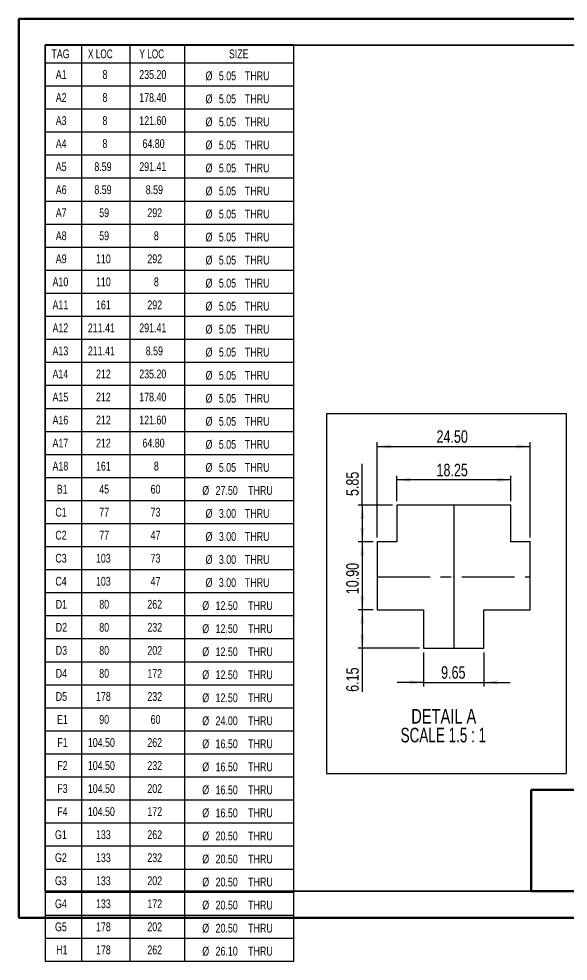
# Model space of a CAD drawing. Header units: millimetres. Extents: x 0 to 279, y -10 to 216.
# Drawn here: x 0 to 132, y -10.4 to 215.9 of the extents above; entities that cross this region are included whole.
import ezdxf

# ---------------------------------------------------------------- set-up
doc = ezdxf.new("R2010")
doc.units = ezdxf.units.MM
doc.header["$PDSIZE"] = -1
doc.linetypes.add('CENTERX2', pattern=[20.32, 12.7, -2.54, 2.54, -2.54])
for name, color, linetype in [('DIM', 1, 'Continuous'), ('PAGE_BORDER', 7, 'Continuous'), ('TITLE_BLOCK_BORDER', 7, 'Continuous'), ('TITLE_BLOCK_TEXT', 8, 'Continuous')]:
    doc.layers.add(name, color=color, linetype=linetype)
doc.styles.add('SLDTEXTSTYLE0', font='TXT', dxfattribs={"width": 0.75})
doc.styles.add('SLDTEXTSTYLE2', font='TXT', dxfattribs={"width": 0.7})
doc.styles.add('SLDTEXTSTYLE4', font='TXT', dxfattribs={"width": 0.692308})
doc.dimstyles.new('SLDDIMSTYLE3', dxfattribs={"dimtxt": 3, "dimasz": 3.302, "dimexe": 0, "dimexo": 0.0625, "dimgap": 0.75, "dimtad": 1, "dimlfac": 0.666667, "dimrnd": 1e-09, "dimzin": 12, "dimdsep": 46, "dimtxsty": 'SLDTEXTSTYLE0', "dimsah": 1, "dimcen": 0.09, "dimadec": 0, "dimazin": 3, "dimtfac": 1, "dimtofl": 0, "dimtmove": 0, "dimatfit": 3, "dimfxl": 0, "dimfrac": 2, "dimtolj": 1, "dimtzin": 12, "dimarcsym": 0})
doc.dimstyles.new('SLDDIMSTYLE4', dxfattribs={"dimtxt": 3, "dimasz": 3.302, "dimexe": 0, "dimexo": 0.0625, "dimgap": 0.75, "dimtad": 1, "dimlfac": 0.666667, "dimrnd": 1e-09, "dimzin": 4, "dimdsep": 46, "dimtxsty": 'SLDTEXTSTYLE0', "dimsah": 1, "dimcen": 0.09, "dimadec": 0, "dimazin": 1, "dimtfac": 1, "dimtofl": 0, "dimtmove": 0, "dimatfit": 3, "dimfxl": 0, "dimfrac": 2, "dimtolj": 1, "dimtzin": 12, "dimarcsym": 0})
doc.dimstyles.new('SLDDIMSTYLE5', dxfattribs={"dimtxt": 3, "dimasz": 3.302, "dimexe": 0, "dimexo": 0.0625, "dimgap": 0.75, "dimtad": 1, "dimlfac": 0.666667, "dimrnd": 1e-09, "dimzin": 12, "dimdsep": 46, "dimtxsty": 'SLDTEXTSTYLE0', "dimsah": 1, "dimcen": 0.09, "dimadec": 0, "dimazin": 3, "dimtfac": 1, "dimtmove": 0, "dimatfit": 0, "dimfxl": 0, "dimfrac": 2, "dimtolj": 1, "dimtzin": 12, "dimarcsym": 0})

# ---------------------------------------------------------------- blocks, each defined once
blk = doc.blocks.new('SW_TABLEANNOTATION_0')
at = {"layer": 'TITLE_BLOCK_BORDER', "color": 0}
for p, q in [((0, 0), (0, -220.07)), ((59.75, 0), (0, 0)), ((8.75, 0), (8.75, -4.3)), ((20.35, 0), (20.35, -4.3)), ((33.44, 0), (33.44, -4.3)), ((59.75, -220.07), (59.75, 0)), ((0, -4.3), (59.75, -4.3)), ((8.75, -4.3), (8.75, -220.07)), ((20.35, -4.3), (20.35, -220.07)), ((33.44, -4.3), (33.44, -220.07)), ((0, -9.83), (59.75, -9.83)), ((0, -15.37), (59.75, -15.37)), ((0, -20.9), (59.75, -20.9)), ((0, -26.43), (59.75, -26.43)), ((0, -31.96), (59.75, -31.96)), ((0, -37.5), (59.75, -37.5)), ((0, -43.03), (59.75, -43.03)), ((0, -48.56), (59.75, -48.56)), ((0, -54.09), (59.75, -54.09)), ((0, -59.62), (59.75, -59.62)), ((0, -65.16), (59.75, -65.16)), ((0, -70.69), (59.75, -70.69)), ((0, -76.22), (59.75, -76.22)), ((0, -81.75), (59.75, -81.75)), ((0, -87.29), (59.75, -87.29)), ((0, -92.82), (59.75, -92.82)), ((0, -98.35), (59.75, -98.35)), ((0, -103.88), (59.75, -103.88)), ((0, -109.42), (59.75, -109.42)), ((0, -114.95), (59.75, -114.95)), ((0, -120.48), (59.75, -120.48)), ((0, -126.01), (59.75, -126.01)), ((0, -131.55), (59.75, -131.55)), ((0, -137.08), (59.75, -137.08)), ((0, -142.61), (59.75, -142.61)), ((0, -148.14), (59.75, -148.14)), ((0, -153.68), (59.75, -153.68)), ((0, -159.21), (59.75, -159.21)), ((0, -164.74), (59.75, -164.74)), ((0, -170.27), (59.75, -170.27)), ((0, -175.81), (59.75, -175.81)), ((0, -181.34), (59.75, -181.34)), ((0, -186.87), (59.75, -186.87)), ((0, -192.4), (59.75, -192.4)), ((0, -197.94), (59.75, -197.94)), ((0, -203.47), (59.75, -203.47)), ((0, -209), (59.75, -209)), ((0, -214.53), (59.75, -214.53)), ((0, -220.07), (59.75, -220.07))]:
    blk.add_line(p, q, dxfattribs=at)
at = {"layer": 'TITLE_BLOCK_BORDER', "color": 0, "attachment_point": 1}
for s, insert, char_height, style in [('TAG', (1.5, -1.09), 2.117, 'SLDTEXTSTYLE0'), ('X LOC', (10.28, -1.09), 2.117, 'SLDTEXTSTYLE2'), ('Y LOC', (22.64, -1.09), 2.117, 'SLDTEXTSTYLE2'), ('SIZE', (44.14, -1.09), 2.117, 'SLDTEXTSTYLE0'), ('A1', (2.55, -6.05), 2.117, 'SLDTEXTSTYLE0'), ('8', (13.77, -6.05), 2.12, 'SLDTEXTSTYLE0'), ('235.20', (22.6, -6.05), 2.117, 'SLDTEXTSTYLE0'), ('%%c', (38.53, -6.37), 2.117, 'SLDTEXTSTYLE0'), ('5.05', (41.72, -6.37), 2.117, 'SLDTEXTSTYLE0'), ('THRU', (47.99, -6.37), 2.117, 'SLDTEXTSTYLE0'), ('A2', (2.55, -11.59), 2.117, 'SLDTEXTSTYLE0'), ('8', (13.77, -11.59), 2.12, 'SLDTEXTSTYLE0'), ('178.40', (22.6, -11.59), 2.117, 'SLDTEXTSTYLE0'), ('%%c', (38.53, -11.9), 2.117, 'SLDTEXTSTYLE0'), ('5.05', (41.72, -11.9), 2.117, 'SLDTEXTSTYLE0'), ('THRU', (47.99, -11.9), 2.117, 'SLDTEXTSTYLE0'), ('A3', (2.55, -17.12), 2.117, 'SLDTEXTSTYLE0'), ('8', (13.77, -17.12), 2.12, 'SLDTEXTSTYLE0'), ('121.60', (22.6, -17.12), 2.117, 'SLDTEXTSTYLE0'), ('%%c', (38.53, -17.43), 2.117, 'SLDTEXTSTYLE0'), ('5.05', (41.72, -17.43), 2.117, 'SLDTEXTSTYLE0'), ('THRU', (47.99, -17.43), 2.117, 'SLDTEXTSTYLE0'), ('8', (13.77, -22.65), 2.12, 'SLDTEXTSTYLE0'), ('64.80', (23.38, -22.65), 2.117, 'SLDTEXTSTYLE0'), ('A4', (2.55, -22.65), 2.117, 'SLDTEXTSTYLE0'), ('%%c', (38.53, -22.96), 2.117, 'SLDTEXTSTYLE0'), ('5.05', (41.72, -22.96), 2.117, 'SLDTEXTSTYLE0'), ('THRU', (47.99, -22.96), 2.117, 'SLDTEXTSTYLE0'), ('A5', (2.55, -28.18), 2.117, 'SLDTEXTSTYLE0'), ('8.59', (11.82, -28.18), 2.117, 'SLDTEXTSTYLE0'), ('291.41', (22.6, -28.18), 2.117, 'SLDTEXTSTYLE0'), ('%%c', (38.53, -28.5), 2.117, 'SLDTEXTSTYLE0'), ('5.05', (41.72, -28.5), 2.117, 'SLDTEXTSTYLE0'), ('THRU', (47.99, -28.5), 2.117, 'SLDTEXTSTYLE0'), ('A6', (2.55, -33.72), 2.117, 'SLDTEXTSTYLE0'), ('8.59', (11.82, -33.72), 2.117, 'SLDTEXTSTYLE0'), ('8.59', (24.16, -33.72), 2.117, 'SLDTEXTSTYLE0'), ('%%c', (38.53, -34.03), 2.117, 'SLDTEXTSTYLE0'), ('5.05', (41.72, -34.03), 2.117, 'SLDTEXTSTYLE0'), ('THRU', (47.99, -34.03), 2.117, 'SLDTEXTSTYLE0'), ('A7', (2.55, -39.25), 2.117, 'SLDTEXTSTYLE0'), ('59', (12.99, -39.25), 2.117, 'SLDTEXTSTYLE0'), ('292', (24.55, -39.25), 2.117, 'SLDTEXTSTYLE0'), ('%%c', (38.53, -39.56), 2.117, 'SLDTEXTSTYLE0'), ('5.05', (41.72, -39.56), 2.117, 'SLDTEXTSTYLE0'), ('THRU', (47.99, -39.56), 2.117, 'SLDTEXTSTYLE0'), ('A8', (2.55, -44.78), 2.117, 'SLDTEXTSTYLE0'), ('59', (12.99, -44.78), 2.117, 'SLDTEXTSTYLE0'), ('8', (26.11, -44.78), 2.12, 'SLDTEXTSTYLE0'), ('%%c', (38.53, -45.09), 2.117, 'SLDTEXTSTYLE0'), ('5.05', (41.72, -45.09), 2.117, 'SLDTEXTSTYLE0'), ('THRU', (47.99, -45.09), 2.117, 'SLDTEXTSTYLE0'), ('A9', (2.55, -50.31), 2.117, 'SLDTEXTSTYLE0'), ('110', (12.21, -50.31), 2.117, 'SLDTEXTSTYLE0'), ('292', (24.55, -50.31), 2.117, 'SLDTEXTSTYLE0'), ('%%c', (38.53, -50.62), 2.117, 'SLDTEXTSTYLE0'), ('5.05', (41.72, -50.62), 2.117, 'SLDTEXTSTYLE0'), ('THRU', (47.99, -50.62), 2.117, 'SLDTEXTSTYLE0'), ('A10', (1.77, -55.85), 2.117, 'SLDTEXTSTYLE0'), ('110', (12.21, -55.85), 2.117, 'SLDTEXTSTYLE0'), ('8', (26.11, -55.85), 2.12, 'SLDTEXTSTYLE0'), ('%%c', (38.53, -56.16), 2.117, 'SLDTEXTSTYLE0'), ('5.05', (41.72, -56.16), 2.117, 'SLDTEXTSTYLE0'), ('THRU', (47.99, -56.16), 2.117, 'SLDTEXTSTYLE0'), ('A11', (1.77, -61.38), 2.117, 'SLDTEXTSTYLE0'), ('161', (12.21, -61.38), 2.117, 'SLDTEXTSTYLE0'), ('292', (24.55, -61.38), 2.117, 'SLDTEXTSTYLE0'), ('%%c', (38.53, -61.69), 2.117, 'SLDTEXTSTYLE0'), ('5.05', (41.72, -61.69), 2.117, 'SLDTEXTSTYLE0'), ('THRU', (47.99, -61.69), 2.117, 'SLDTEXTSTYLE0'), ('A12', (1.77, -66.91), 2.117, 'SLDTEXTSTYLE0'), ('211.41', (10.25, -66.91), 2.117, 'SLDTEXTSTYLE0'), ('291.41', (22.6, -66.91), 2.117, 'SLDTEXTSTYLE0'), ('%%c', (38.53, -67.22), 2.117, 'SLDTEXTSTYLE0'), ('5.05', (41.72, -67.22), 2.117, 'SLDTEXTSTYLE0'), ('THRU', (47.99, -67.22), 2.117, 'SLDTEXTSTYLE0'), ('A13', (1.77, -72.44), 2.117, 'SLDTEXTSTYLE0'), ('211.41', (10.25, -72.44), 2.117, 'SLDTEXTSTYLE0'), ('8.59', (24.16, -72.44), 2.117, 'SLDTEXTSTYLE0'), ('%%c', (38.53, -72.75), 2.117, 'SLDTEXTSTYLE0'), ('5.05', (41.72, -72.75), 2.117, 'SLDTEXTSTYLE0'), ('THRU', (47.99, -72.75), 2.117, 'SLDTEXTSTYLE0'), ('A14', (1.77, -77.98), 2.117, 'SLDTEXTSTYLE0'), ('212', (12.21, -77.98), 2.117, 'SLDTEXTSTYLE0'), ('235.20', (22.6, -77.98), 2.117, 'SLDTEXTSTYLE0'), ('%%c', (38.53, -78.29), 2.117, 'SLDTEXTSTYLE0'), ('5.05', (41.72, -78.29), 2.117, 'SLDTEXTSTYLE0'), ('THRU', (47.99, -78.29), 2.117, 'SLDTEXTSTYLE0'), ('A15', (1.77, -83.51), 2.117, 'SLDTEXTSTYLE0'), ('212', (12.21, -83.51), 2.117, 'SLDTEXTSTYLE0'), ('178.40', (22.6, -83.51), 2.117, 'SLDTEXTSTYLE0'), ('%%c', (38.53, -83.82), 2.117, 'SLDTEXTSTYLE0'), ('5.05', (41.72, -83.82), 2.117, 'SLDTEXTSTYLE0'), ('THRU', (47.99, -83.82), 2.117, 'SLDTEXTSTYLE0'), ('A16', (1.77, -89.04), 2.117, 'SLDTEXTSTYLE0'), ('212', (12.21, -89.04), 2.117, 'SLDTEXTSTYLE0'), ('121.60', (22.6, -89.04), 2.117, 'SLDTEXTSTYLE0'), ('%%c', (38.53, -89.35), 2.117, 'SLDTEXTSTYLE0'), ('5.05', (41.72, -89.35), 2.117, 'SLDTEXTSTYLE0'), ('THRU', (47.99, -89.35), 2.117, 'SLDTEXTSTYLE0'), ('A17', (1.77, -94.57), 2.117, 'SLDTEXTSTYLE0'), ('212', (12.21, -94.57), 2.117, 'SLDTEXTSTYLE0'), ('64.80', (23.38, -94.57), 2.117, 'SLDTEXTSTYLE0'), ('%%c', (38.53, -94.88), 2.117, 'SLDTEXTSTYLE0'), ('5.05', (41.72, -94.88), 2.117, 'SLDTEXTSTYLE0'), ('THRU', (47.99, -94.88), 2.117, 'SLDTEXTSTYLE0'), ('A18', (1.77, -100.11), 2.117, 'SLDTEXTSTYLE0'), ('161', (12.21, -100.11), 2.117, 'SLDTEXTSTYLE0'), ('8', (26.11, -100.11), 2.12, 'SLDTEXTSTYLE0'), ('%%c', (38.53, -100.42), 2.117, 'SLDTEXTSTYLE0'), ('5.05', (41.72, -100.42), 2.117, 'SLDTEXTSTYLE0'), ('THRU', (47.99, -100.42), 2.117, 'SLDTEXTSTYLE0'), ('B1', (2.79, -105.64), 2.117, 'SLDTEXTSTYLE0'), ('45', (12.99, -105.64), 2.117, 'SLDTEXTSTYLE0'), ('60', (25.33, -105.64), 2.117, 'SLDTEXTSTYLE0'), ('%%c', (37.74, -105.95), 2.117, 'SLDTEXTSTYLE0'), ('27.50', (40.94, -105.95), 2.117, 'SLDTEXTSTYLE0'), ('THRU', (48.77, -105.95), 2.117, 'SLDTEXTSTYLE0'), ('C1', (2.45, -111.17), 2.117, 'SLDTEXTSTYLE0'), ('77', (12.99, -111.17), 2.117, 'SLDTEXTSTYLE0'), ('73', (25.33, -111.17), 2.117, 'SLDTEXTSTYLE0'), ('%%c', (38.53, -111.48), 2.117, 'SLDTEXTSTYLE0'), ('3.00', (41.72, -111.48), 2.117, 'SLDTEXTSTYLE0'), ('THRU', (47.99, -111.48), 2.117, 'SLDTEXTSTYLE0'), ('C2', (2.45, -116.7), 2.117, 'SLDTEXTSTYLE0'), ('77', (12.99, -116.7), 2.117, 'SLDTEXTSTYLE0'), ('47', (25.33, -116.7), 2.117, 'SLDTEXTSTYLE0'), ('%%c', (38.53, -117.01), 2.117, 'SLDTEXTSTYLE0'), ('3.00', (41.72, -117.01), 2.117, 'SLDTEXTSTYLE0'), ('THRU', (47.99, -117.01), 2.117, 'SLDTEXTSTYLE0'), ('C3', (2.45, -122.24), 2.117, 'SLDTEXTSTYLE0'), ('103', (12.21, -122.24), 2.117, 'SLDTEXTSTYLE0'), ('73', (25.33, -122.24), 2.117, 'SLDTEXTSTYLE0'), ('%%c', (38.53, -122.55), 2.117, 'SLDTEXTSTYLE0'), ('3.00', (41.72, -122.55), 2.117, 'SLDTEXTSTYLE0'), ('THRU', (47.99, -122.55), 2.117, 'SLDTEXTSTYLE0'), ('C4', (2.45, -127.77), 2.117, 'SLDTEXTSTYLE0'), ('103', (12.21, -127.77), 2.117, 'SLDTEXTSTYLE0'), ('47', (25.33, -127.77), 2.117, 'SLDTEXTSTYLE0'), ('%%c', (38.53, -128.08), 2.117, 'SLDTEXTSTYLE0'), ('3.00', (41.72, -128.08), 2.117, 'SLDTEXTSTYLE0'), ('THRU', (47.99, -128.08), 2.117, 'SLDTEXTSTYLE0'), ('D1', (2.54, -133.3), 2.117, 'SLDTEXTSTYLE0'), ('80', (12.99, -133.3), 2.117, 'SLDTEXTSTYLE0'), ('262', (24.55, -133.3), 2.117, 'SLDTEXTSTYLE0'), ('%%c', (37.74, -133.61), 2.117, 'SLDTEXTSTYLE0'), ('12.50', (40.94, -133.61), 2.117, 'SLDTEXTSTYLE0'), ('THRU', (48.77, -133.61), 2.117, 'SLDTEXTSTYLE0'), ('D2', (2.54, -138.83), 2.117, 'SLDTEXTSTYLE0'), ('80', (12.99, -138.83), 2.117, 'SLDTEXTSTYLE0'), ('232', (24.55, -138.83), 2.117, 'SLDTEXTSTYLE0'), ('%%c', (37.74, -139.14), 2.117, 'SLDTEXTSTYLE0'), ('12.50', (40.94, -139.14), 2.117, 'SLDTEXTSTYLE0'), ('THRU', (48.77, -139.14), 2.117, 'SLDTEXTSTYLE0'), ('D3', (2.54, -144.37), 2.117, 'SLDTEXTSTYLE0'), ('80', (12.99, -144.37), 2.117, 'SLDTEXTSTYLE0'), ('202', (24.55, -144.37), 2.117, 'SLDTEXTSTYLE0'), ('%%c', (37.74, -144.68), 2.117, 'SLDTEXTSTYLE0'), ('12.50', (40.94, -144.68), 2.117, 'SLDTEXTSTYLE0'), ('THRU', (48.77, -144.68), 2.117, 'SLDTEXTSTYLE0'), ('D4', (2.54, -149.9), 2.117, 'SLDTEXTSTYLE0'), ('80', (12.99, -149.9), 2.117, 'SLDTEXTSTYLE0'), ('172', (24.55, -149.9), 2.117, 'SLDTEXTSTYLE0'), ('%%c', (37.74, -150.21), 2.117, 'SLDTEXTSTYLE0'), ('12.50', (40.94, -150.21), 2.117, 'SLDTEXTSTYLE0'), ('THRU', (48.77, -150.21), 2.117, 'SLDTEXTSTYLE0'), ('D5', (2.54, -155.43), 2.117, 'SLDTEXTSTYLE0'), ('178', (12.21, -155.43), 2.117, 'SLDTEXTSTYLE0'), ('232', (24.55, -155.43), 2.117, 'SLDTEXTSTYLE0'), ('%%c', (37.74, -155.74), 2.117, 'SLDTEXTSTYLE0'), ('12.50', (40.94, -155.74), 2.117, 'SLDTEXTSTYLE0'), ('THRU', (48.77, -155.74), 2.117, 'SLDTEXTSTYLE0'), ('E1', (2.84, -160.96), 2.117, 'SLDTEXTSTYLE0'), ('90', (12.99, -160.96), 2.117, 'SLDTEXTSTYLE0'), ('60', (25.33, -160.96), 2.117, 'SLDTEXTSTYLE0'), ('%%c', (37.74, -161.27), 2.117, 'SLDTEXTSTYLE0'), ('24.00', (40.94, -161.27), 2.117, 'SLDTEXTSTYLE0'), ('THRU', (48.77, -161.27), 2.117, 'SLDTEXTSTYLE0'), ('F1', (2.91, -166.5), 2.117, 'SLDTEXTSTYLE0'), ('104.50', (10.25, -166.5), 2.117, 'SLDTEXTSTYLE0'), ('262', (24.55, -166.5), 2.117, 'SLDTEXTSTYLE0'), ('%%c', (37.74, -166.81), 2.117, 'SLDTEXTSTYLE0'), ('16.50', (40.94, -166.81), 2.117, 'SLDTEXTSTYLE0'), ('THRU', (48.77, -166.81), 2.117, 'SLDTEXTSTYLE0'), ('F2', (2.91, -172.03), 2.117, 'SLDTEXTSTYLE0'), ('104.50', (10.25, -172.03), 2.117, 'SLDTEXTSTYLE0'), ('232', (24.55, -172.03), 2.117, 'SLDTEXTSTYLE0'), ('%%c', (37.74, -172.34), 2.117, 'SLDTEXTSTYLE0'), ('16.50', (40.94, -172.34), 2.117, 'SLDTEXTSTYLE0'), ('THRU', (48.77, -172.34), 2.117, 'SLDTEXTSTYLE0'), ('F3', (2.91, -177.56), 2.117, 'SLDTEXTSTYLE0'), ('104.50', (10.25, -177.56), 2.117, 'SLDTEXTSTYLE0'), ('202', (24.55, -177.56), 2.117, 'SLDTEXTSTYLE0'), ('%%c', (37.74, -177.87), 2.117, 'SLDTEXTSTYLE0'), ('16.50', (40.94, -177.87), 2.117, 'SLDTEXTSTYLE0'), ('THRU', (48.77, -177.87), 2.117, 'SLDTEXTSTYLE0'), ('F4', (2.91, -183.09), 2.117, 'SLDTEXTSTYLE0'), ('104.50', (10.25, -183.09), 2.117, 'SLDTEXTSTYLE0'), ('172', (24.55, -183.09), 2.117, 'SLDTEXTSTYLE0'), ('%%c', (37.74, -183.4), 2.117, 'SLDTEXTSTYLE0'), ('16.50', (40.94, -183.4), 2.117, 'SLDTEXTSTYLE0'), ('THRU', (48.77, -183.4), 2.117, 'SLDTEXTSTYLE0'), ('G1', (2.36, -188.63), 2.117, 'SLDTEXTSTYLE0'), ('133', (12.21, -188.63), 2.117, 'SLDTEXTSTYLE0'), ('262', (24.55, -188.63), 2.117, 'SLDTEXTSTYLE0'), ('%%c', (37.74, -188.94), 2.117, 'SLDTEXTSTYLE0'), ('20.50', (40.94, -188.94), 2.117, 'SLDTEXTSTYLE0'), ('THRU', (48.77, -188.94), 2.117, 'SLDTEXTSTYLE0'), ('G2', (2.36, -194.16), 2.117, 'SLDTEXTSTYLE0'), ('133', (12.21, -194.16), 2.117, 'SLDTEXTSTYLE0'), ('232', (24.55, -194.16), 2.117, 'SLDTEXTSTYLE0'), ('%%c', (37.74, -194.47), 2.117, 'SLDTEXTSTYLE0'), ('20.50', (40.94, -194.47), 2.117, 'SLDTEXTSTYLE0'), ('THRU', (48.77, -194.47), 2.117, 'SLDTEXTSTYLE0'), ('G3', (2.36, -199.69), 2.117, 'SLDTEXTSTYLE0'), ('133', (12.21, -199.69), 2.117, 'SLDTEXTSTYLE0'), ('202', (24.55, -199.69), 2.117, 'SLDTEXTSTYLE0'), ('%%c', (37.74, -200), 2.117, 'SLDTEXTSTYLE0'), ('20.50', (40.94, -200), 2.117, 'SLDTEXTSTYLE0'), ('THRU', (48.77, -200), 2.117, 'SLDTEXTSTYLE0'), ('G4', (2.36, -205.22), 2.117, 'SLDTEXTSTYLE0'), ('133', (12.21, -205.22), 2.117, 'SLDTEXTSTYLE0'), ('172', (24.55, -205.22), 2.117, 'SLDTEXTSTYLE0'), ('%%c', (37.74, -205.53), 2.117, 'SLDTEXTSTYLE0'), ('20.50', (40.94, -205.53), 2.117, 'SLDTEXTSTYLE0'), ('THRU', (48.77, -205.53), 2.117, 'SLDTEXTSTYLE0'), ('G5', (2.36, -210.76), 2.117, 'SLDTEXTSTYLE0'), ('178', (12.21, -210.76), 2.117, 'SLDTEXTSTYLE0'), ('202', (24.55, -210.76), 2.117, 'SLDTEXTSTYLE0'), ('%%c', (37.74, -211.07), 2.117, 'SLDTEXTSTYLE0'), ('20.50', (40.94, -211.07), 2.117, 'SLDTEXTSTYLE0'), ('THRU', (48.77, -211.07), 2.117, 'SLDTEXTSTYLE0'), ('H1', (2.63, -216.29), 2.117, 'SLDTEXTSTYLE0'), ('178', (12.21, -216.29), 2.117, 'SLDTEXTSTYLE0'), ('262', (24.55, -216.29), 2.117, 'SLDTEXTSTYLE0'), ('%%c', (37.74, -216.6), 2.117, 'SLDTEXTSTYLE0'), ('26.10', (40.94, -216.6), 2.117, 'SLDTEXTSTYLE0'), ('THRU', (48.77, -216.6), 2.117, 'SLDTEXTSTYLE0')]:
    blk.add_mtext(s, dxfattribs=dict(at, insert=insert, char_height=char_height, style=style))
blk = doc.blocks.new('_D_6')
at = {"layer": 'DIM'}
for p, q in [((90.77, 100.07), (90.77, 106.16)), ((118.15, 105.16), (90.77, 105.16)), ((118.15, 100.07), (118.15, 106.16))]:
    blk.add_line(p, q, dxfattribs=at)
for points in [[(90.77, 105.16), (94.07, 104.65), (94.07, 105.67)], [(118.15, 105.16), (114.84, 105.67), (114.84, 104.65)]]:
    blk.add_solid(points, dxfattribs=at)
at = {"layer": 'DIM', "insert": (100.33, 109.03), "char_height": 3, "attachment_point": 1, "style": 'SLDTEXTSTYLE0'}
blk.add_mtext('18.25', dxfattribs=at)
blk = doc.blocks.new('_D_7')
at = {"layer": 'DIM'}
for p, q in [((82.51, 99.07), (82.51, 109.04)), ((89.77, 99.07), (81.51, 99.07)), ((82.51, 99.07), (82.51, 90.29)), ((85.08, 90.29), (81.51, 90.29))]:
    blk.add_line(p, q, dxfattribs=at)
for points in [[(82.51, 99.07), (82, 95.76), (83.02, 95.76)], [(82.51, 90.29), (83.02, 93.59), (82, 93.59)]]:
    blk.add_solid(points, dxfattribs=at)
at = {"layer": 'DIM', "insert": (78.64, 101.28), "char_height": 3, "attachment_point": 1, "rotation": 90, "style": 'SLDTEXTSTYLE0'}
blk.add_mtext('5.85', dxfattribs=at)
blk = doc.blocks.new('_D_8')
at = {"layer": 'DIM'}
for p, q in [((85.08, 90.29), (81.51, 90.29)), ((82.51, 90.29), (82.51, 73.94)), ((85.08, 73.94), (81.51, 73.94))]:
    blk.add_line(p, q, dxfattribs=at)
for points in [[(82.51, 90.29), (82, 86.99), (83.02, 86.99)], [(82.51, 73.94), (83.02, 77.24), (82, 77.24)]]:
    blk.add_solid(points, dxfattribs=at)
at = {"layer": 'DIM', "insert": (78.64, 77.7), "char_height": 3, "attachment_point": 1, "rotation": 90, "style": 'SLDTEXTSTYLE0'}
blk.add_mtext('10.90', dxfattribs=at)
blk = doc.blocks.new('_D_9')
at = {"layer": 'DIM'}
for p, q in [((85.08, 73.94), (81.51, 73.94)), ((82.51, 73.94), (82.51, 64.72)), ((96.22, 64.72), (81.51, 64.72)), ((82.51, 64.72), (82.51, 54.26))]:
    blk.add_line(p, q, dxfattribs=at)
for points in [[(82.51, 73.94), (82, 70.64), (83.02, 70.64)], [(82.51, 64.72), (83.02, 68.02), (82, 68.02)]]:
    blk.add_solid(points, dxfattribs=at)
at = {"layer": 'DIM', "insert": (78.64, 54.26), "char_height": 3, "attachment_point": 1, "rotation": 90, "style": 'SLDTEXTSTYLE0'}
blk.add_mtext('6.15', dxfattribs=at)
blk = doc.blocks.new('_D_10')
at = {"layer": 'DIM'}
for p, q in [((97.22, 63.72), (97.22, 55.54)), ((111.7, 63.72), (111.7, 55.54)), ((97.22, 56.54), (90.87, 56.54)), ((97.22, 56.54), (111.7, 56.54)), ((111.7, 56.54), (118.05, 56.54))]:
    blk.add_line(p, q, dxfattribs=at)
for points in [[(97.22, 56.54), (93.92, 57.05), (93.92, 56.03)], [(111.7, 56.54), (115, 56.03), (115, 57.05)]]:
    blk.add_solid(points, dxfattribs=at)
at = {"layer": 'DIM', "insert": (101.44, 60.41), "char_height": 3, "attachment_point": 1, "style": 'SLDTEXTSTYLE0'}
blk.add_mtext('9.65', dxfattribs=at)
blk = doc.blocks.new('_D_11')
at = {"layer": 'DIM'}
for p, q in [((86.08, 91.29), (86.08, 114.2)), ((86.08, 113.2), (122.83, 113.2)), ((122.83, 91.29), (122.83, 114.2))]:
    blk.add_line(p, q, dxfattribs=at)
for points in [[(86.08, 113.2), (89.39, 112.69), (89.39, 113.71)], [(122.83, 113.2), (119.53, 113.71), (119.53, 112.69)]]:
    blk.add_solid(points, dxfattribs=at)
at = {"layer": 'DIM', "insert": (100.33, 117.07), "char_height": 3, "attachment_point": 1, "style": 'SLDTEXTSTYLE0'}
blk.add_mtext('24.50', dxfattribs=at)
blk = doc.blocks.new('SW_NOTE_0')
at = {"layer": 'DIM', "color": 0, "char_height": 3.5, "attachment_point": 2}
for s, insert, style in [('DETAIL A', (9.41, 4.51), 'SLDTEXTSTYLE0'), ('SCALE 1.5 : 1', (9.3, -0.01), 'SLDTEXTSTYLE4')]:
    blk.add_mtext(s, dxfattribs=dict(at, insert=insert, style=style))

msp = doc.modelspace()

# ---------------------------------------------------------------- linework, layer by layer
at = {"color": 7, "linetype": 'Continuous', "lineweight": 50}
for p, q in [((0, 0), (0, 215.9)), ((0, 215.9), (279.4, 215.9)), ((0, 0), (279.4, 0))]:
    msp.add_line(p, q, dxfattribs=at)
at = {"color": 7, "linetype": 'Continuous', "lineweight": 25}
for p, q in [((118.1461, 99.0665), (90.7711, 99.0665)), ((90.7711, 99.0665), (90.7711, 90.2915)), ((118.1461, 90.2915), (118.1461, 99.0665)), ((90.7711, 90.2915), (86.0836, 90.2915)), ((86.0836, 90.2915), (86.0836, 73.9415)), ((122.8336, 90.2915), (118.1461, 90.2915)), ((122.8336, 73.9415), (122.8336, 90.2915)), ((86.0836, 73.9415), (97.2211, 73.9415)), ((97.2211, 73.9415), (97.2211, 64.7165)), ((111.6961, 64.7165), (111.6961, 73.9415)), ((111.6961, 73.9415), (122.8336, 73.9415)), ((97.2211, 64.7165), (111.6961, 64.7165))]:
    msp.add_line(p, q, dxfattribs=at)
at = {"layer": 'DIM'}
msp.add_line((104.4586, 99.0665), (104.4586, 64.7165), dxfattribs=at)
at = {"layer": 'DIM', "linetype": 'CENTERX2'}
msp.add_line((86.0836, 81.8915), (122.8336, 81.8915), dxfattribs=at)
at = {"layer": 'PAGE_BORDER', "lineweight": 35}
for p, q in [((6.35, 209.55), (273.05, 209.55)), ((6.35, 6.35), (6.35, 209.55)), ((6.35, 6.35), (273.05, 6.35))]:
    msp.add_line(p, q, dxfattribs=at)
at = {"layer": 'TITLE_BLOCK_BORDER'}
for p, q in [((73.9057, 121.0793), (131.474, 121.0793)), ((73.9057, 121.0793), (73.9057, 34.6094)), ((131.474, 121.0793), (131.474, 34.6094)), ((73.9057, 34.6094), (131.474, 34.6094))]:
    msp.add_line(p, q, dxfattribs=at)
at = {"layer": 'TITLE_BLOCK_BORDER', "lineweight": 50}
for p, q in [((123.0873, 30.7079), (123.0873, 6.35)), ((166.1797, 30.7079), (123.0873, 30.7079)), ((166.1797, 6.35), (123.0873, 6.35))]:
    msp.add_line(p, q, dxfattribs=at)
at = {"layer": 'TITLE_BLOCK_TEXT'}
msp.add_point((104.4586, 81.8915), dxfattribs=at)

# ---------------------------------------------------------------- block references
at = {"layer": 'DIM'}
msp.add_blockref('SW_NOTE_0', (92.6654, 45.6374), dxfattribs=at)
at = {"layer": 'TITLE_BLOCK_BORDER'}
msp.add_blockref('SW_TABLEANNOTATION_0', (6.3254, 209.6403), dxfattribs=at)

# ---------------------------------------------------------------- dimensions: what is measured, and where the dimension line sits
at = {"layer": 'DIM'}
for base, p1, p2, dimstyle, picture, middle in [((122.8336, 113.2006), (86.0836, 90.2915), (122.8336, 90.2915), 'SLDDIMSTYLE4', '_D_11', (105.316, 113.2006)), ((90.7711, 105.162), (118.1461, 99.0665), (90.7711, 99.0665), 'SLDDIMSTYLE3', '_D_6', (105.316, 105.162)), ((111.6961, 56.5428), (97.2211, 64.7165), (111.6961, 64.7165), 'SLDDIMSTYLE5', '_D_10', (105.316, 56.5428))]:
    dim = msp.add_linear_dim(base=base, p1=p1, p2=p2, dimstyle=dimstyle, dxfattribs=at)
    dim.commit()
    dim.dimension.update_dxf_attribs({"geometry": picture, "text_midpoint": middle, "dimtype": 160})
for base, p1, p2, dimstyle, picture, middle in [((82.5108, 90.2915), (90.7711, 99.0665), (86.0836, 90.2915), 'SLDDIMSTYLE3', '_D_7', (82.5108, 105.162)), ((82.5108, 73.9415), (86.0836, 90.2915), (86.0836, 73.9415), 'SLDDIMSTYLE4', '_D_8', (82.5108, 82.6842)), ((82.5108, 64.7165), (86.0836, 73.9415), (97.2211, 64.7165), 'SLDDIMSTYLE3', '_D_9', (82.5108, 58.1348))]:
    dim = msp.add_linear_dim(base=base, p1=p1, p2=p2, angle=90, dimstyle=dimstyle, dxfattribs=at)
    dim.commit()
    dim.dimension.update_dxf_attribs({"geometry": picture, "text_midpoint": middle, "dimtype": 160})

doc.saveas('drawing.dxf')
